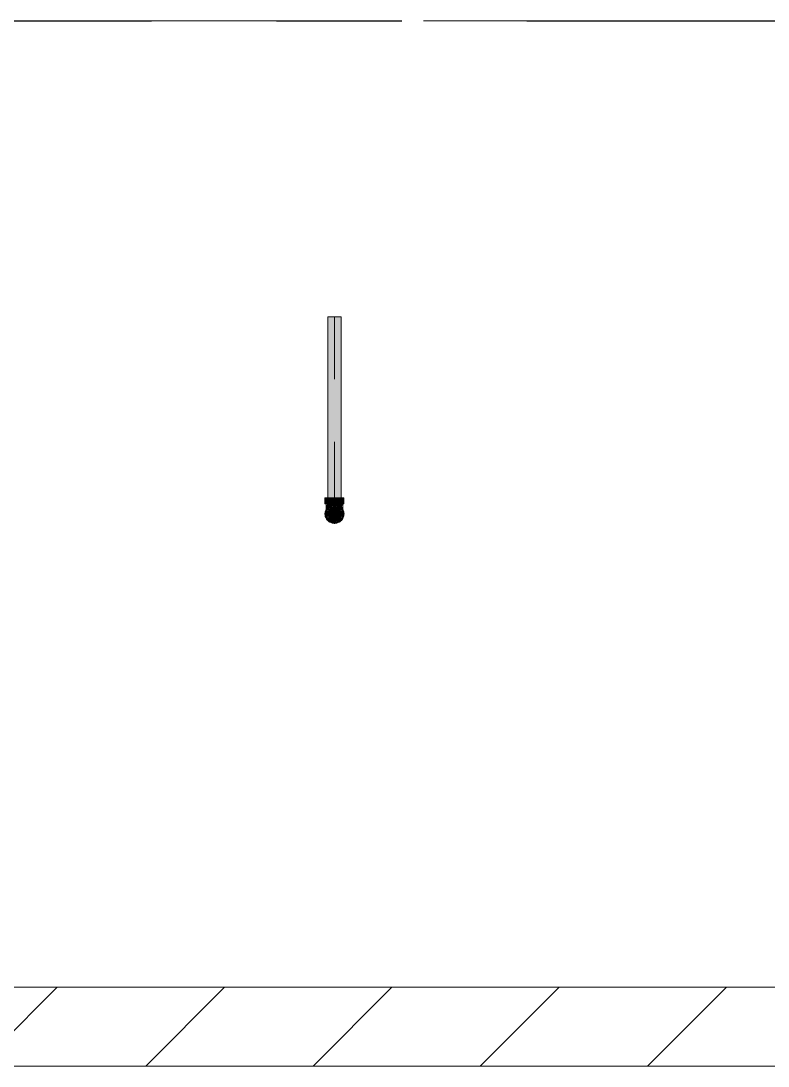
# Model space of a CAD drawing. Header units: millimetres. Extents: x -4000 to 187956, y -58990 to 162485.
# Drawn here: x 53455 to 55350, y 22800 to 25450 of the extents above; entities that cross this region are included whole.
import ezdxf

# ---------------------------------------------------------------- set-up
doc = ezdxf.new("R2010")
doc.units = ezdxf.units.MM
for name, pattern in [('Dash 1_16_', [317.5, 158.75, -158.75]), ('Grid Line', [2222.5, 1270, -317.5, 317.5, -317.5]), ('Grid Line 12_5mm', [2150, 1250, -300, 300, -300])]:
    doc.linetypes.add(name, pattern=pattern)
for name, color, linetype, lineweight in [('A-WALL', 113, 'Continuous', 13), ('A-WALL-PATT', 111, 'Continuous', 13), ('F-SPRN', 3, 'Continuous', 9), ('P-PIPE', 3, 'Continuous', 9), ('P-PIPE-CNTR', 3, 'Continuous', 9), ('S-GRID', 1, 'Continuous', 30)]:
    doc.layers.add(name, color=color, linetype=linetype, lineweight=lineweight)

# ---------------------------------------------------------------- blocks, each defined once
blk = doc.blocks.new('CMF2_NHAXUONG_A_rvt-1-0_000')
at = {"layer": 'A-WALL-PATT', "lineweight": 9}
h = blk.add_hatch(dxfattribs=at)
h.set_pattern_fill('FP_13', color=250, style=0, pattern_type=2)
h.set_pattern_definition([(45, (0, 0), (-212.132, 212.132), [])])
h.paths.add_polyline_path([(123099.8, 22800), (123099.8, 23000), (43099.8, 23000), (43099.8, 22800), (122899.8, 22800)])
at = {"layer": 'A-WALL', "color": 90, "lineweight": 15}
for p, q in [((123099.8, 23000), (43099.8, 23000)), ((43099.8, 22800), (67899.8, 22800))]:
    blk.add_line(p, q, dxfattribs=at)
at = {"layer": 'A-WALL', "color": 35, "lineweight": 15}
for p, q in [((71984.8, 23000), (43099.8, 23000)), ((43099.8, 22800), (67899.8, 22800))]:
    blk.add_line(p, q, dxfattribs=at)
at = {"layer": 'S-GRID', "linetype": 'Grid Line 12_5mm', "lineweight": 9}
blk.add_line((-824.3, 25450), (183641.1, 25450), dxfattribs=at)
blk = doc.blocks.new('Sprinkler_Up - DN20-V447-0_000')
at = {"layer": 'F-SPRN', "transparency": 33554534}
for points in [[(-13.5, 0), (-3.9, 0.7), (-1.7, 2.9), (-1.2, 3.5), (-0.6, 4), (0.6, 4), (1.2, 3.5), (1.7, 2.9), (4.6, 0), (22.2, 0), (17.5, 13.5), (6.9, 21.2), (-6.9, 21.2), (-18, 13.1), (-22.2, 0)], [(3.4, -21.2), (6.9, -21.2), (18, -13.1), (22.2, 0), (3.9, -0.7), (1.7, -2.9), (1.2, -3.5), (0.6, -4), (-0.6, -4), (-1.2, -3.5), (-1.7, -2.9), (-4.6, 0), (-22.2, 0), (-18, -13.1), (-6.9, -21.2), (0, -21.2)], [(0, -16.7), (4.3, -16.1), (11.8, -11.8), (16.1, -4.3), (16.1, 4.3), (11.8, 11.8), (8.3, 14.4), (0, 16.7), (-4.3, 16.1), (-11.8, 11.8), (-16.1, 4.3), (-16.1, -4.3), (-11.8, -11.8), (-8.3, -14.4)], [(0, -15.6), (7.8, -13.5), (13.5, -7.8), (15.1, -4), (15.1, 4), (13.5, 7.8), (7.8, 13.5), (0, 15.6), (-7.8, 13.5), (-11, 11), (-15.1, 4), (-15.1, -4), (-11, -11), (-7.8, -13.5), (-4.5, -14.4)], [(-10.9, -5.5), (-10.9, 5.4), (-14.5, 5.4), (-14.5, -5.5)], [(-7.7, -5.5), (-7.7, 5.4), (-10.9, 5.4), (-10.9, -5.5)], [(0, -5.5), (0, 5.4), (-7.7, 5.4), (-7.7, -5.5)], [(0, 0), (5.7, 0), (2.9, 4.9), (-2.9, 4.9), (-5.7, 0)], [(-2.9, -4.9), (2.9, -4.9), (5.7, 0), (-5.7, 0)], [(0, 0), (4.6, 0), (0, 4.6), (-4.6, 0)], [(0, -4.6), (4.6, 0), (-4.6, 0)], [(0, -2.6), (1.3, 0), (-1.8, 0)], [(-1.3, 0), (1.8, 0), (0, 2.6)], [(7.7, -5.5), (7.7, 5.4), (0, 5.4), (0, -5.5)], [(10.9, -5.5), (10.9, 5.4), (7.7, 5.4), (7.7, -5.5)], [(14.5, -5.5), (14.5, 5.4), (10.9, 5.4), (10.9, -5.5)]]:
    blk.add_hatch(color=1, dxfattribs=at).paths.add_polyline_path(points)
at = {"layer": 'F-SPRN', "color": 1}
for p, q in [((-11.5, 5.4), (-14.5, 5.4)), ((-14.5, 5.4), (-11.3, 5.4)), ((-14.5, 5.4), (-14.5, 3.7)), ((-14.5, 3.3), (-14.5, 0)), ((-11.5, 5.4), (-11.5, 4)), ((-10.9, 1.9), (-10.9, 3.6)), ((-10.8, 5.4), (-8, 5.4)), ((-8.1, 5.4), (-10.8, 5.4)), ((-8.1, 5.4), (-8.1, 2.8)), ((-8.1, 2.5), (-8.1, 0.7)), ((-7.7, 4.8), (-7.7, 2.7)), ((-7.7, 4.8), (-7.7, 2.7)), ((-7.7, 2.1), (-7.7, 0.5)), ((-7.7, 2.1), (-7.7, 0.5)), ((-6.7, 5.4), (-4.7, 5.4)), ((-5.8, 3.8), (-5.8, 2.2)), ((-2.1, 0), (-2.1, 0)), ((-2.1, 0), (-2.1, -0.1)), ((-0.6, 2), (-0.6, 2)), ((-0.5, 2), (-0.6, 2)), ((0, 2.1), (-0.1, 2.1)), ((0.8, 1.9), (0.7, 2)), ((0.8, 1.9), (0.8, 1.9)), ((2, 0.6), (2, 0.7)), ((2, 0.5), (2, 0.6)), ((2.1, 0.1), (2.1, 0.2)), ((2.1, 0), (2.1, 0.1)), ((2.1, 0), (2.1, 0)), ((4.7, 5.4), (6.5, 5.4)), ((7.7, 5.4), (10.8, 5.4)), ((7.7, 5.2), (7.7, 2.7)), ((7.7, 5.2), (7.7, 2.7)), ((7.7, 2.3), (7.7, 0.5)), ((7.7, 2.3), (7.7, 0.5)), ((10.8, 5.4), (8.1, 5.4)), ((8.1, 5.4), (8.1, 2.8)), ((8.1, 2.5), (8.1, 0.4)), ((10.9, 5.4), (14.5, 5.4)), ((10.9, 3.6), (10.9, 0.2)), ((14.5, 5.4), (11.5, 5.4)), ((11.5, 5.4), (11.5, 4)), ((11.5, 3), (11.5, 0.2)), ((14.5, 5.4), (14.5, -5.5)), ((-14.5, -1.3), (-14.5, -3.7)), ((-11.1, -5.5), (-14.5, -5.5)), ((-14.5, -5.5), (-11.5, -5.5)), ((-10.9, -2.6), (-10.9, -1.3)), ((-10.8, -5.5), (-8.1, -5.5)), ((-7.8, -5.5), (-10.8, -5.5)), ((-8.1, -4.2), (-8.1, -5.5)), ((-7.7, -2.7), (-7.7, -4)), ((-7.7, -2.7), (-7.7, -4)), ((-7, -5.5), (-5.8, -5.5)), ((-4.8, -5.5), (-7, -5.5)), ((-5.8, -2.3), (-5.8, -3.8)), ((0, -2.1), (0.1, -2.1)), ((7, -5.5), (4.8, -5.5)), ((5.8, -2.2), (5.8, -3.8)), ((5.8, -5.5), (7, -5.5)), ((7.7, -0.5), (7.7, -2.3)), ((7.7, -0.5), (7.7, -2.3)), ((7.7, -2.7), (7.7, -5.4)), ((7.7, -2.7), (7.7, -5.4)), ((10.8, -5.5), (7.7, -5.5)), ((8.1, -0.4), (8.1, -2.5)), ((8.1, -2.8), (8.1, -5.5)), ((8.1, -5.5), (10.8, -5.5)), ((10.9, -0.2), (10.9, -3.6)), ((14.5, -5.5), (10.9, -5.5)), ((11.5, -0.2), (11.5, -3)), ((11.5, -4), (11.5, -5.5)), ((11.5, -5.5), (14.5, -5.5))]:
    blk.add_line(p, q, dxfattribs=at)
at = {"layer": 'F-SPRN', "color": 1, "flags": 128}
for points in [[(-0.6, 2), (-0.7, 2), (-0.8, 1.9), (-0.9, 1.9), (-0.9, 1.9), (-1, 1.8), (-1.1, 1.8), (-1.2, 1.7), (-1.2, 1.7), (-1.3, 1.6), (-1.4, 1.6), (-1.4, 1.5), (-1.5, 1.5), (-1.5, 1.4), (-1.6, 1.3), (-1.6, 1.3), (-1.7, 1.2), (-1.7, 1.1), (-1.8, 1.1), (-1.8, 1), (-1.9, 0.9), (-1.9, 0.8), (-1.9, 0.8), (-2, 0.7), (-2, 0.6), (-2, 0.5), (-2, 0.5), (-2, 0.4), (-2.1, 0.3), (-2.1, 0.2), (-2.1, 0.1), (-2.1, 0)], [(-0.1, 2.1), (-0.1, 2.1), (-0.2, 2.1), (-0.3, 2.1), (-0.4, 2), (-0.5, 2)], [(0.5, 2), (0.4, 2), (0.4, 2), (0.3, 2.1), (0.2, 2.1), (0.1, 2.1), (0, 2.1)], [(0.7, 2), (0.6, 2), (0.5, 2)], [(1.1, 1.7), (1.1, 1.8), (1, 1.8), (0.9, 1.9), (0.8, 1.9)], [(1.5, 1.4), (1.4, 1.5), (1.4, 1.5), (1.3, 1.6), (1.3, 1.7), (1.2, 1.7), (1.1, 1.7)], [(1.7, 1.2), (1.7, 1.2), (1.6, 1.3), (1.6, 1.4), (1.5, 1.4)], [(1.8, 1), (1.8, 1), (1.8, 1.1), (1.7, 1.2)], [(1.9, 0.8), (1.9, 0.9), (1.8, 1)], [(2, 0.7), (1.9, 0.7), (1.9, 0.8)], [(2.1, 0.2), (2.1, 0.2), (2.1, 0.3), (2, 0.4), (2, 0.5)], [(-2.1, -0.1), (-2.1, -0.2), (-2.1, -0.2), (-2.1, -0.3)], [(-2.1, -0.3), (-2, -0.4), (-2, -0.5), (-2, -0.6), (-2, -0.7), (-1.9, -0.7), (-1.9, -0.8), (-1.9, -0.9), (-1.8, -1), (-1.8, -1), (-1.8, -1.1), (-1.7, -1.2), (-1.7, -1.2), (-1.6, -1.3), (-1.6, -1.4), (-1.5, -1.4), (-1.4, -1.5), (-1.4, -1.5), (-1.3, -1.6), (-1.3, -1.7), (-1.2, -1.7), (-1.1, -1.7), (-1.1, -1.8), (-1, -1.8), (-0.9, -1.9), (-0.8, -1.9), (-0.8, -1.9), (-0.7, -2), (-0.6, -2), (-0.5, -2), (-0.4, -2), (-0.4, -2), (-0.3, -2.1), (-0.2, -2.1), (-0.1, -2.1), (0, -2.1)], [(0.1, -2.1), (0.1, -2.1), (0.2, -2.1), (0.3, -2.1), (0.4, -2), (0.5, -2), (0.6, -2), (0.6, -2), (0.7, -2), (0.8, -1.9), (0.9, -1.9), (0.9, -1.9), (1, -1.8), (1.1, -1.8), (1.2, -1.7), (1.2, -1.7), (1.3, -1.6), (1.4, -1.6), (1.4, -1.5), (1.5, -1.5), (1.5, -1.4), (1.6, -1.3), (1.6, -1.3), (1.7, -1.2), (1.7, -1.1), (1.8, -1.1), (1.8, -1), (1.9, -0.9), (1.9, -0.8), (1.9, -0.8), (2, -0.7), (2, -0.6), (2, -0.5), (2, -0.5), (2, -0.4), (2.1, -0.3), (2.1, -0.2), (2.1, -0.1), (2.1, 0)]]:
    blk.add_lwpolyline(points, dxfattribs=at)
at = {"layer": 'F-SPRN', "color": 1}
for radius, start, end in [(22.2, 360, 180), (21.9, 165.6773, 179.2615), (21.9, 144.7698, 164.8151), (21.9, 126.6942, 143.2701), (16.7, 167.6802, 180), (16.7, 167.6802, 180), (16.7, 155.3879, 164.9693), (16.7, 155.3879, 164.9693), (15.6, 166.4265, 180), (15.6, 166.4265, 180), (15.6, 150.9409, 165), (15.6, 159.6139, 165), (16.7, 136.7213, 149.931), (16.7, 136.7213, 149.931), (15.6, 150.9409, 156.3845), (15.6, 138.4214, 150), (15.6, 138.4214, 150), (21.9, 108.2621, 125.7507), (16.7, 121.4181, 130.5751), (16.7, 121.4181, 130.5751), (15.6, 120.5262, 133.2078), (15.6, 120.5262, 133.2078), (16.7, 106.5995, 120), (16.7, 106.5995, 120), (15.6, 114.4363, 119.9813), (15.6, 114.4363, 119.9813), (21.9, 99.348, 107.901), (4.63, 155.7832, 180), (4.63, 155.7832, 180), (16.7, 96.4143, 105), (16.7, 96.4143, 105), (4.63, 109.0192, 138.2703), (4.63, 109.0192, 138.2703), (21.9, 90.145, 98.8503), (15.6, 95.5762, 100.6843), (15.6, 95.5762, 100.6843), (2.56, 109.0192, 168.8278), (2.56, 109.0192, 168.8278), (2.04, 109.0192, 180), (16.7, 83.0684, 90), (16.7, 83.0684, 90), (4.63, 17.9592, 90), (4.63, 17.9592, 90), (3.81, 57.0577, 90), (2.56, 14.5599, 90), (2.56, 14.5599, 90), (2.04, 10.4703, 90), (21.9, 72.5583, 89.4624), (15.6, 75.573, 80.5892), (15.6, 75.573, 80.5892), (3.81, 16.1605, 43.8358), (15.6, 67.5614, 74.5481), (15.6, 67.5614, 74.5481), (16.7, 60, 75), (16.7, 60, 75), (15.6, 60.0187, 65.5637), (15.6, 60.0187, 65.5637), (21.9, 54.2493, 71.7379), (15.6, 46.7922, 60), (15.6, 46.7922, 60), (16.7, 49.4249, 58.5819), (16.7, 49.4249, 58.5819), (15.6, 30, 41.5786), (15.6, 30, 41.5786), (16.7, 30, 43.2787), (16.7, 30, 43.2787), (21.9, 36.8359, 53.3058), (15.6, 23.6155, 29.5646), (15.6, 15, 29.5646), (15.6, 15, 20.3861), (16.7, 15, 24.6121), (16.7, 15, 24.6121), (15.6, 360, 13.6618), (15.6, 0, 13.6618), (16.7, 360, 12.3198), (16.7, 0, 12.3198), (21.9, 36, 36.8359), (21.9, 15.1849, 35.2302), (21.9, 0.7385, 14.3227), (22.2, 180, 360), (21.9, 180.7385, 194.3227), (21.9, 195.1849, 215.2302), (21.9, 216.7299, 233.3058), (16.7, 180, 192.3198), (16.7, 180, 192.3198), (16.7, 195.0307, 204.6121), (16.7, 195.0307, 204.6121), (15.6, 181.9082, 193.6618), (15.6, 181.9082, 193.6618), (15.6, 197.3339, 209.5646), (15.6, 197.3339, 209.5646), (16.7, 210.069, 223.2787), (16.7, 210.069, 223.2787), (15.6, 212.5472, 221.5786), (15.6, 212.5472, 221.5786), (21.9, 234.2493, 251.7379), (16.7, 229.4249, 238.5819), (16.7, 229.4249, 238.5819), (15.6, 233.795, 240), (15.6, 233.795, 240), (16.7, 239.819, 240), (16.7, 239.819, 240), (16.7, 240, 255), (16.7, 240, 255), (15.6, 240.0187, 245.5637), (15.6, 240.0187, 245.5637), (21.9, 252.5583, 269.4624), (15.6, 248.5741, 254.5481), (15.6, 248.5741, 254.5481), (4.63, 197.9592, 0), (4.63, 197.9592, 270), (15.6, 255, 267.64), (15.6, 255, 267.64), (3.81, 196.1605, 360), (2.56, 191.1677, 0), (2.56, 191.1677, 360), (2.04, 190.4703, 0), (16.7, 263.0684, 270), (16.7, 263.0684, 270), (4.63, 270, 360), (21.9, 270.145, 278.8503), (15.6, 275.5762, 280.6843), (15.6, 275.5762, 280.6843), (16.7, 276.4143, 285), (16.7, 276.4143, 285), (21.9, 279.348, 287.901), (16.7, 286.5995, 300), (16.7, 286.5995, 300), (15.6, 294.4363, 299.9813), (15.6, 294.4363, 299.9813), (21.9, 288.2621, 305.7507), (15.6, 300, 313.2078), (15.6, 300, 313.2078), (16.7, 300, 300.181), (16.7, 300, 300.181), (16.7, 301.4181, 310.5751), (16.7, 301.4181, 310.5751), (15.6, 318.4214, 330), (15.6, 318.4214, 330), (16.7, 316.7213, 330), (16.7, 316.7213, 330), (21.9, 306.6942, 323.1641), (15.6, 330.4354, 345), (15.6, 330.4354, 336.3845), (15.6, 339.6139, 345), (15.6, 346.3382, 360), (15.6, 346.3382, 360), (16.7, 335.3879, 345), (16.7, 335.3879, 345), (16.7, 347.6802, 360), (16.7, 347.6802, 360), (21.9, 323.1641, 324), (21.9, 324.7698, 344.8151), (21.9, 345.6773, 359.2615)]:
    blk.add_arc((0, 0), radius, start, end, dxfattribs=at)
blk = doc.blocks.new('Steel_Transition_Threaded_HoaPhat - Standard-V448-0_000')
at = {"layer": 'P-PIPE', "lineweight": 13, "transparency": 33554534}
h = blk.add_hatch(color=1, dxfattribs=at)
h.paths.add_polyline_path([(54250, 24177.6), (54255.8, 24178.4), (54261.3, 24180.6), (54267.5, 24186.2), (54269.5, 24188.8), (54271.7, 24194.3), (54272.5, 24200.1), (54271.7, 24205.9), (54267.5, 24214), (54265.9, 24216), (54261.3, 24219.6), (54255.8, 24221.8), (54250, 24222.6), (54244.2, 24221.8), (54238.8, 24219.6), (54234.1, 24216), (54230.5, 24211.3), (54228.3, 24205.9), (54227.5, 24200.1), (54228.3, 24194.3), (54232.9, 24185.7), (54234.1, 24184.2), (54238.8, 24180.6), (54244.2, 24178.4)])
h.paths.add_polyline_path([(54250, 24180), (54244.8, 24180.7), (54240, 24182.7), (54235.8, 24185.9), (54232.6, 24190), (54230.6, 24194.9), (54229.9, 24200.1), (54230.6, 24205.3), (54232.6, 24210.1), (54235.8, 24214.3), (54240, 24217.5), (54244.8, 24219.5), (54250, 24220.2), (54255.2, 24219.5), (54260.1, 24217.5), (54264.2, 24214.3), (54267.5, 24210), (54269.4, 24205.3), (54270.1, 24200.1), (54269.4, 24194.9), (54267.4, 24190), (54264, 24185.7), (54260.1, 24182.7), (54255.2, 24180.7)])
for points in [[(54267.5, 24200.1), (54270.1, 24200.1), (54269.4, 24205.3), (54267.4, 24210.1), (54264.2, 24214.3), (54260.1, 24217.5), (54255.2, 24219.5), (54250, 24220.2), (54244.8, 24219.5), (54240, 24217.5), (54235.8, 24214.3), (54232.6, 24210.1), (54230.6, 24205.3), (54229.9, 24200.1), (54233.6, 24200.1), (54235.8, 24208.3), (54241.8, 24214.3), (54250, 24216.5), (54258.2, 24214.3), (54264.2, 24208.3), (54266.4, 24200.1)], [(54250, 24180), (54255.2, 24180.7), (54260.1, 24182.7), (54264.2, 24185.9), (54267.5, 24190.2), (54269.4, 24194.9), (54270.1, 24200.1), (54266.4, 24200.1), (54264.2, 24191.9), (54258.2, 24185.9), (54250, 24183.7), (54241.8, 24185.9), (54235.8, 24191.9), (54233.6, 24200.1), (54229.9, 24200.1), (54230.6, 24194.9), (54232.6, 24190), (54236, 24185.7), (54240, 24182.7), (54244.8, 24180.7)], [(54250, 24181.6), (54254.8, 24182.2), (54261.4, 24185.7), (54263.1, 24187), (54267.5, 24194.3), (54267.9, 24195.3), (54268.5, 24200.1), (54267.5, 24205.9), (54266, 24209.3), (54263.1, 24213.2), (54259.3, 24216.1), (54254.8, 24218), (54250, 24218.6), (54245.2, 24218), (54240.8, 24216.1), (54236.9, 24213.2), (54234, 24209.3), (54232.1, 24204.9), (54231.5, 24200.1), (54232.1, 24195.3), (54234, 24190.8), (54238.6, 24185.7), (54240.8, 24184.1), (54245.2, 24182.2)]]:
    blk.add_hatch(color=1, dxfattribs=at).paths.add_polyline_path(points)
at = {"layer": 'P-PIPE', "color": 20, "lineweight": 13}
for radius, start, end in [(22.5, 0, 180), (22.5, 105, 120), (22.5, 90, 105), (22.5, 75, 90), (22.5, 60, 75), (22.5, 165, 180), (22.5, 180, 195), (22.5, 180, 0), (22.5, 150, 165), (20.1, 166.0499, 180), (20.1, 180, 193.9501), (22.5, 135, 150), (20.1, 150, 162.7449), (18.5, 166.5939, 180), (18.5, 166.5939, 180), (18.5, 180, 193.4061), (18.5, 180, 193.4061), (18.5, 157.6232, 165), (18.5, 157.6232, 165), (18.5, 195, 202.3768), (18.5, 195, 202.3768), (20.1, 135, 148.1553), (16.4, 180.8106, 191.4533), (16.4, 168.5467, 175.1607), (18.5, 136.4297, 150), (18.5, 136.4297, 150), (22.5, 120, 135), (16.4, 158.0319, 163.506), (20.1, 128.8856, 135), (16.4, 141.9681, 150), (18.5, 123.4976, 133.2041), (18.5, 123.4976, 133.2041), (20.1, 120, 125.0043), (20.1, 109.6859, 120), (16.4, 121.0738, 126.4537), (18.5, 106.819, 120), (18.5, 106.819, 120), (16.4, 113.4045, 120), (16.4, 107.4657, 111.9681), (20.1, 100.9975, 105), (18.5, 91.4353, 103.2046), (18.5, 91.4353, 103.2046), (16.4, 96.2132, 104.6042), (20.1, 90.5246, 98.5089), (18.5, 78.0986, 90), (18.5, 78.0986, 90), (20.1, 75.0607, 87.9279), (16.4, 66.9681, 75), (18.5, 60, 75), (18.5, 60, 75), (20.1, 60, 75), (20.1, 54.9957, 60), (18.5, 46.7959, 56.5024), (18.5, 46.7959, 56.5024), (22.5, 45, 60), (20.1, 45, 51.1144), (16.4, 30, 38.0319), (18.5, 30, 43.5703), (18.5, 30, 43.5703), (20.1, 31.8447, 45), (16.4, 338.0319, 342.8691), (22.5, 30, 45), (16.4, 0, 8.0319), (16.4, 351.9681, 0), (18.5, 18.2803, 22.3768), (18.5, 15, 22.3768), (18.5, 337.6232, 345), (20.1, 29.5641, 30), (20.1, 17.2551, 29.5641), (18.5, 15, 18.2803), (18.5, 341.7197, 345), (18.5, 0, 13.4061), (18.5, 0, 13.4061), (18.5, 346.5939, 0), (18.5, 346.5939, 0), (22.5, 15, 30), (20.1, 0, 13.9501), (20.1, 346.0499, 0), (22.5, 0, 15), (22.5, 345, 0), (22.5, 195, 210), (22.5, 210, 225), (20.1, 197.2551, 210), (20.1, 211.8447, 225), (18.5, 210, 223.5703), (18.5, 210, 223.5703), (22.5, 225, 240), (20.1, 225, 231.1144), (16.4, 210.6635, 218.0319), (18.5, 226.7959, 236.5024), (18.5, 226.7959, 236.5024), (20.1, 234.9957, 240), (22.5, 240, 255), (16.4, 230.4733, 236.6389), (20.1, 240, 255), (18.5, 240, 255), (18.5, 240, 255), (16.4, 240, 241.8382), (16.4, 241.8382, 246.5955), (16.4, 246.9681, 255), (22.5, 255, 270), (20.1, 255.0607, 267.9279), (18.5, 258.0986, 270), (18.5, 258.0986, 270), (16.4, 264.1652, 268.506), (22.5, 270, 285), (20.1, 270.5246, 278.5089), (18.5, 271.4353, 283.2046), (18.5, 271.4353, 283.2046), (16.4, 276.4537, 283.9063), (20.1, 280.9975, 285), (16.4, 287.4657, 291.9681), (18.5, 286.819, 300), (18.5, 286.819, 300), (22.5, 285, 300), (16.4, 293.4045, 300), (20.1, 289.6859, 300), (20.1, 300, 305.0043), (18.5, 303.4976, 313.2041), (18.5, 303.4976, 313.2041), (22.5, 300, 315), (20.1, 308.8856, 315), (18.5, 316.4297, 330), (18.5, 316.4297, 330), (20.1, 315, 328.1553), (22.5, 315, 330), (18.5, 337.6232, 341.7197), (20.1, 330, 330.4359), (20.1, 330.4359, 342.7449), (22.5, 330, 345)]:
    blk.add_arc((54250, 24200.1), radius, start, end, dxfattribs=at)
blk = doc.blocks.new('Steel_Elbow_Threaded_HoaPhat - Standard-V449-0_000')
at = {"layer": 'P-PIPE', "lineweight": 13, "transparency": 33554534}
for points in [[(54233, 24225.5), (54250, 24225.5), (54250, 24240.6), (54225.9, 24240.6), (54226.7, 24225.5), (54229.1, 24225.5)], [(54250, 24176), (54256.2, 24176.8), (54262.1, 24179.2), (54267.5, 24183.6), (54270.9, 24188), (54273.3, 24193.8), (54274.1, 24200.1), (54273.3, 24206.3), (54270.9, 24212.1), (54267.1, 24217.1), (54262.1, 24221), (54256.2, 24223.4), (54250, 24224.2), (54243.8, 24223.4), (54237.9, 24221), (54233, 24217.1), (54229.1, 24212.1), (54226.7, 24206.3), (54225.9, 24200.1), (54226.7, 24193.8), (54230.9, 24185.7), (54233, 24183), (54237.9, 24179.2), (54243.8, 24176.8)], [(54250, 24225.5), (54274.1, 24225.5), (54273.3, 24240.6), (54250, 24240.6)]]:
    blk.add_hatch(color=1, dxfattribs=at).paths.add_polyline_path(points)
h = blk.add_hatch(color=1, dxfattribs=at)
h.paths.add_polyline_path([(54242.8, 24220), (54240.3, 24220), (54244.1, 24221.9)])
h.paths.add_polyline_path([(54229.8, 24210.2), (54231.2, 24210.7), (54237.2, 24217.6), (54242.8, 24220), (54250, 24221.2), (54250, 24225.5), (54231.7, 24225.5), (54230.3, 24221.7), (54230.1, 24214.3)])
h = blk.add_hatch(color=1, dxfattribs=at)
h.paths.add_polyline_path([(54266.9, 24215.3), (54269.5, 24210.7), (54267.5, 24215.1)])
h.paths.add_polyline_path([(54270.9, 24208.6), (54270.6, 24217.2), (54269.5, 24216.8), (54269.4, 24220.9), (54270.7, 24221.2), (54269.6, 24225.5), (54250, 24225.5), (54250, 24221.2), (54257.2, 24220), (54255.9, 24221.9), (54263.4, 24217.2), (54267.4, 24213.1), (54267.5, 24216.4), (54268.6, 24214.6)])
at = {"layer": 'P-PIPE', "color": 20, "lineweight": 13}
for p, q in [((54225.9, 24240.6), (54225.9, 24225.5)), ((54226.7, 24240.6), (54225.9, 24240.6)), ((54250, 24240.6), (54225.9, 24240.6)), ((54225.9, 24225.5), (54226.7, 24225.5)), ((54225.9, 24225.5), (54250, 24225.5)), ((54229.1, 24240.6), (54226.7, 24240.6)), ((54226.7, 24225.5), (54229.1, 24225.5)), ((54229.2, 24225.5), (54228.9, 24225.5)), ((54229.2, 24225.5), (54228.9, 24225.5)), ((54233, 24240.6), (54229.1, 24240.6)), ((54229.1, 24225.5), (54231.5, 24225.5)), ((54231.7, 24225.5), (54229.2, 24225.5)), ((54231.7, 24225.5), (54229.2, 24225.5)), ((54231.5, 24225.5), (54233, 24225.5)), ((54232.8, 24225.5), (54231.7, 24225.5)), ((54236.4, 24225.5), (54231.7, 24225.5)), ((54237.9, 24240.6), (54233.8, 24240.6)), ((54236.4, 24225.5), (54233.8, 24225.5)), ((54234, 24225.5), (54242.7, 24225.5)), ((54242.8, 24225.5), (54236.4, 24225.5)), ((54242.8, 24225.5), (54236.4, 24225.5)), ((54250, 24240.6), (54238.2, 24240.6)), ((54250, 24225.5), (54243.7, 24225.5)), ((54250, 24225.5), (54243.7, 24225.5)), ((54243.8, 24225.5), (54250, 24225.5)), ((54261.8, 24240.6), (54250, 24240.6)), ((54274.1, 24240.6), (54250, 24240.6)), ((54250, 24225.5), (54256.2, 24225.5)), ((54250, 24225.5), (54274.1, 24225.5)), ((54256.3, 24225.5), (54250, 24225.5)), ((54256.3, 24225.5), (54250, 24225.5)), ((54263.6, 24225.5), (54257.2, 24225.5)), ((54263.6, 24225.5), (54257.2, 24225.5)), ((54257.3, 24225.5), (54266, 24225.5)), ((54266.2, 24240.6), (54262.1, 24240.6)), ((54266.2, 24225.5), (54263.6, 24225.5)), ((54267.3, 24225.5), (54263.6, 24225.5)), ((54270.9, 24240.6), (54267.1, 24240.6)), ((54267.1, 24225.5), (54267.5, 24225.5)), ((54269.9, 24225.5), (54267.6, 24225.5)), ((54268.3, 24225.5), (54267.6, 24225.5)), ((54270.8, 24225.5), (54268.3, 24225.5)), ((54268.5, 24225.5), (54269.7, 24225.5)), ((54269.7, 24225.5), (54270.9, 24225.5)), ((54270.8, 24225.5), (54269.9, 24225.5)), ((54271.2, 24225.5), (54270.8, 24225.5)), ((54271.2, 24225.5), (54270.8, 24225.5)), ((54273.3, 24240.6), (54270.9, 24240.6)), ((54270.9, 24225.5), (54273.3, 24225.5)), ((54274.1, 24240.6), (54273.3, 24240.6)), ((54273.3, 24225.5), (54274.1, 24225.5)), ((54274.1, 24225.5), (54274.1, 24240.6)), ((54228.9, 24210.9), (54228.9, 24211.8)), ((54228.9, 24210.1), (54228.9, 24210.9)), ((54228.9, 24209.3), (54228.9, 24210.1)), ((54228.9, 24208.5), (54228.9, 24209.3)), ((54228.9, 24207.8), (54228.9, 24208.5)), ((54228.9, 24207.1), (54228.9, 24207.8)), ((54228.9, 24206.4), (54228.9, 24207.1)), ((54228.9, 24205.7), (54228.9, 24206.4)), ((54228.9, 24205.1), (54228.9, 24205.7)), ((54228.9, 24204.5), (54228.9, 24205.1)), ((54228.9, 24204), (54228.9, 24204.5)), ((54228.9, 24200.1), (54228.9, 24200.1)), ((54228.9, 24199.9), (54228.9, 24200.1)), ((54228.9, 24199), (54228.9, 24199.9)), ((54229.2, 24196.5), (54229, 24197.3)), ((54229.7, 24194), (54229.5, 24194.8)), ((54270.5, 24195.1), (54270.3, 24194.2)), ((54271, 24197.6), (54270.9, 24196.7)), ((54271.2, 24212), (54271.2, 24211.2)), ((54271.2, 24211.2), (54271.2, 24210.3)), ((54271.2, 24210.3), (54271.2, 24209.5)), ((54271.2, 24209.5), (54271.2, 24208.7)), ((54271.2, 24208.7), (54271.2, 24208)), ((54271.2, 24208), (54271.2, 24207.3)), ((54271.2, 24207.3), (54271.2, 24206.6)), ((54271.2, 24205.3), (54271.2, 24204.7)), ((54271.2, 24204.7), (54271.2, 24204.1)), ((54271.2, 24200.1), (54271.2, 24200.1)), ((54231, 24190.9), (54230.6, 24191.6)), ((54231.3, 24190.1), (54231, 24190.9)), ((54231.8, 24189.4), (54231.3, 24190.1)), ((54232.2, 24188.7), (54231.8, 24189.4)), ((54232.7, 24188), (54232.2, 24188.7)), ((54237.4, 24183.1), (54236.7, 24183.6)), ((54247.5, 24179.1), (54246.6, 24179.2)), ((54250.2, 24178.9), (54250, 24178.9)), ((54257.7, 24180.4), (54256.9, 24180.1)), ((54258.4, 24180.7), (54257.7, 24180.4)), ((54260.7, 24181.8), (54260, 24181.4)), ((54262.8, 24183.3), (54262.1, 24182.8)), ((54263.5, 24183.8), (54262.8, 24183.3)), ((54265.3, 24185.5), (54264.7, 24184.9)), ((54267, 24187.5), (54266.4, 24186.8)), ((54267.5, 24188.1), (54267, 24187.5)), ((54267.9, 24188.9), (54267.5, 24188.2)), ((54267.5, 24188.2), (54267.5, 24188.1))]:
    blk.add_line(p, q, dxfattribs=at)
at = {"layer": 'P-PIPE', "color": 20, "lineweight": 13, "flags": 128}
for points in [[(54228.9, 24211.8), (54228.9, 24212.6), (54228.9, 24213.5), (54228.9, 24214.4), (54228.9, 24215.4), (54228.9, 24216.3), (54228.9, 24217.3), (54228.9, 24218.2), (54228.9, 24219.2), (54228.9, 24220.2), (54228.9, 24221.2), (54228.9, 24222.2), (54228.9, 24223.2), (54228.9, 24224.2), (54228.9, 24225.2), (54228.9, 24225.5)], [(54271.2, 24225.5), (54271.2, 24224.5), (54271.2, 24223.5), (54271.2, 24222.5), (54271.2, 24221.5), (54271.2, 24220.5), (54271.2, 24219.5), (54271.2, 24218.5), (54271.2, 24217.5), (54271.2, 24216.6), (54271.2, 24215.6), (54271.2, 24214.7), (54271.2, 24213.8), (54271.2, 24212.9), (54271.2, 24212)], [(54228.9, 24203), (54228.9, 24203.4), (54228.9, 24204)], [(54228.9, 24202.1), (54228.9, 24202.5), (54228.9, 24203)], [(54228.9, 24201.1), (54228.9, 24201.4), (54228.9, 24201.7), (54228.9, 24202.1)], [(54228.9, 24200.6), (54228.9, 24200.8), (54228.9, 24201.1)], [(54228.9, 24200.1), (54228.9, 24200.2), (54228.9, 24200.3), (54228.9, 24200.4), (54228.9, 24200.6)], [(54229, 24197.3), (54228.9, 24198.2), (54228.9, 24199)], [(54229.5, 24194.8), (54229.3, 24195.7), (54229.2, 24196.5)], [(54270.9, 24196.7), (54270.7, 24195.9), (54270.5, 24195.1)], [(54271.2, 24200.1), (54271.1, 24199.2), (54271.1, 24198.4), (54271, 24197.6)], [(54271.2, 24206.6), (54271.2, 24205.9), (54271.2, 24205.3)], [(54271.2, 24204.1), (54271.2, 24203.6), (54271.2, 24203.1), (54271.2, 24202.6)], [(54271.2, 24202.6), (54271.2, 24202.2), (54271.2, 24201.8)], [(54271.2, 24201.8), (54271.2, 24201.5), (54271.2, 24201.2), (54271.2, 24200.9)], [(54271.2, 24200.9), (54271.2, 24200.7), (54271.2, 24200.5)], [(54271.2, 24200.5), (54271.2, 24200.3), (54271.2, 24200.2), (54271.2, 24200.1)], [(54230.6, 24191.6), (54230.3, 24192.4), (54230, 24193.2), (54229.7, 24194)], [(54233.7, 24186.6), (54233.2, 24187.3), (54232.7, 24188)], [(54234.5, 24185.7), (54234.3, 24186), (54233.7, 24186.6)], [(54235.4, 24184.8), (54234.8, 24185.4), (54234.5, 24185.7)], [(54236.7, 24183.6), (54236.1, 24184.2), (54235.4, 24184.8)], [(54238.8, 24182.2), (54238.1, 24182.6), (54237.4, 24183.1)], [(54240.2, 24181.3), (54239.5, 24181.7), (54238.8, 24182.2)], [(54243.3, 24180), (54242.6, 24180.3), (54241.8, 24180.6), (54241, 24181), (54240.2, 24181.3)], [(54245, 24179.5), (54244.2, 24179.8), (54243.3, 24180)], [(54246.6, 24179.2), (54245.8, 24179.4), (54245, 24179.5)], [(54250, 24178.9), (54249.2, 24179), (54248.3, 24179), (54247.5, 24179.1)], [(54251.9, 24179), (54251.1, 24179), (54250.2, 24178.9)], [(54253.6, 24179.2), (54252.8, 24179.1), (54251.9, 24179)], [(54255.3, 24179.6), (54254.4, 24179.4), (54253.6, 24179.2)], [(54256.9, 24180.1), (54256.1, 24179.8), (54255.3, 24179.6)], [(54260, 24181.4), (54259.2, 24181.1), (54258.4, 24180.7)], [(54262.1, 24182.8), (54261.4, 24182.3), (54260.7, 24181.8)], [(54264.7, 24184.9), (54264.1, 24184.3), (54263.5, 24183.8)], [(54266.4, 24186.8), (54265.9, 24186.1), (54265.3, 24185.5)], [(54268.8, 24190.3), (54268.4, 24189.6), (54267.9, 24188.9)], [(54270.3, 24194.2), (54270.1, 24193.4), (54269.8, 24192.6), (54269.5, 24191.9), (54269.1, 24191.1), (54268.8, 24190.3)]]:
    blk.add_lwpolyline(points, dxfattribs=at)
at = {"layer": 'P-PIPE', "color": 20, "lineweight": 13}
for radius, start, end in [(24.1, 90, 270), (24.1, 120, 135), (24.1, 105, 120), (24.1, 90, 105), (21.1, 90, 95.2662), (24.1, 75, 90), (24.1, 270, 90), (21.1, 75.0343, 90), (24.1, 60, 75), (24.1, 45, 60), (24.1, 165, 180), (24.1, 180, 195), (24.1, 150, 165), (21.1, 172.7204, 178.0438), (21.1, 181.9711, 187.7672), (24.1, 135, 150), (21.1, 165.7465, 170), (21.1, 190, 194.2657), (21.1, 156.3578, 164.9665), (21.1, 195.0455, 204.7351), (21.1, 150.0076, 154.6322), (21.1, 141.5854, 146.2592), (21.1, 130, 141.0488), (21.1, 112.3295, 125.8024), (21.1, 99.9464, 104.9657), (21.1, 60.7988, 67.0623), (21.1, 54.1976, 59.9895), (21.1, 38.4146, 50), (24.1, 30, 45), (21.1, 30, 33.5951), (21.1, 25.3678, 29.9924), (21.1, 334.6252, 344.9545), (21.1, 15.0335, 23.6422), (21.1, 345.7343, 350), (24.1, 15, 30), (21.1, 1.9562, 7.2796), (21.1, 352.2328, 358.0289), (24.1, 0, 15), (24.1, 345, 0), (24.1, 195, 210), (24.1, 210, 225), (21.1, 205.3748, 209.9974), (21.1, 213.7495, 218.4271), (24.1, 225, 240), (21.1, 218.9611, 223.6139), (21.1, 224.9684, 230), (21.1, 234.2198, 247.6765), (24.1, 240, 255), (24.1, 255, 270), (21.1, 255.037, 270), (24.1, 270, 285), (21.1, 271.1041, 278.9613), (21.1, 279.9303, 284.963), (24.1, 285, 300), (21.1, 292.9314, 303.6981), (24.1, 300, 315), (21.1, 310, 315.0316), (21.1, 316.3861, 321.5729), (24.1, 315, 316.627), (24.1, 316.627, 330), (21.1, 326.3962, 330), (21.1, 330.0026, 334.1966), (24.1, 330, 345)]:
    blk.add_arc((54250, 24200.1), radius, start, end, dxfattribs=at)

msp = doc.modelspace()

# ---------------------------------------------------------------- block references
at = {"lineweight": 5}
msp.add_blockref('CMF2_NHAXUONG_A_rvt-1-0_000', (0, 0), dxfattribs=at)

# ---------------------------------------------------------------- next in the draw order: hatches: boundary and pattern name
at = {"layer": 'P-PIPE', "transparency": 33554534}
for points in [[(54250, 24240.6), (54250, 24700.1), (54233.3, 24700.1), (54233.9, 24240.6), (54245.7, 24240.6)], [(54250, 24240.6), (54266.7, 24240.6), (54266.1, 24700.1), (54250, 24700.1), (54250, 24258.7)], [(54241.7, 24185.6), (54242.8, 24187.6), (54241.7, 24191.7), (54242.8, 24195.9), (54245.8, 24199), (54257.2, 24204.3), (54258.4, 24208.4), (54257.2, 24212.6), (54255.9, 24214.3), (54250, 24216.8), (54241.7, 24214.6), (54235.5, 24208.4), (54233.3, 24200.1), (54235.5, 24191.7), (54241.6, 24185.7)], [(54250, 24183.4), (54258.4, 24185.7), (54261.8, 24188.3), (54266.1, 24195.8), (54266.1, 24204.4), (54261.8, 24211.9), (54258.4, 24214.6), (54250, 24216.8), (54245.7, 24216.2), (54238.2, 24211.9), (54233.9, 24204.4), (54233.9, 24195.8), (54238.2, 24188.3), (54241.7, 24185.6)]]:
    msp.add_hatch(color=1, dxfattribs=at).paths.add_polyline_path(points)

# ---------------------------------------------------------------- next in the draw order: linework, layer by layer
at = {"layer": 'P-PIPE', "color": 20, "lineweight": 13}
for p, q in [((54233.3, 24700.1), (54233.3, 24240.6)), ((54266.7, 24700.1), (54233.3, 24700.1)), ((54266.7, 24240.6), (54266.7, 24700.1)), ((54233.3, 24240.6), (54237.9, 24240.6)), ((54238.2, 24240.6), (54261.8, 24240.6)), ((54262.1, 24240.6), (54266.7, 24240.6))]:
    msp.add_line(p, q, dxfattribs=at)
at = {"layer": 'P-PIPE', "color": 1}
for centre, radius, start, end in [((54250, 24200.1), 16.7, 170.1108, 177.203), ((54250, 24200.1), 16.7, 182.797, 189.8892), ((54250, 24200.1), 16.7, 190.2154, 195.2487), ((54250, 24200.1), 16.7, 157.579, 164.2722), ((54250, 24200.1), 16.7, 140.6908, 147.6969), ((54250, 24191.7), 8.35, 131.0366, 150), ((54250, 24191.7), 8.35, 115.6806, 125.5287), ((54250, 24191.7), 8.35, 100.6842, 114.0387), ((54250, 24191.7), 8.35, 90, 100.6842), ((54250, 24208.4), 8.35, 270, 280.6842), ((54250, 24208.4), 8.35, 69.0027, 79.2369), ((54250, 24208.4), 8.35, 46.6998, 60.5692), ((54250, 24208.4), 8.35, 316.3183, 330), ((54250, 24208.4), 8.35, 20.1285, 29.0413), ((54250, 24208.4), 8.35, 8.0385, 17.9918), ((54250, 24200.1), 16.7, 46.0317, 51.8726), ((54250, 24200.1), 16.7, 32.3031, 45.2846), ((54250, 24200.1), 16.7, 25.0364, 31.0974), ((54250, 24200.1), 16.7, 16.9375, 22.421), ((54250, 24200.1), 16.7, 4.3093, 9.8892), ((54250, 24200.1), 16.7, 350.1108, 355.6907), ((54250, 24200.1), 16.7, 231.8726, 237.203), ((54250, 24200.1), 16.7, 239.7533, 240), ((54250, 24191.7), 8.35, 172.0327, 181.5407), ((54250, 24191.7), 8.35, 199.9004, 209.0413), ((54250, 24200.1), 16.7, 246.8976, 251.0986), ((54250, 24191.7), 8.35, 226.6998, 236.9915), ((54250, 24200.1), 16.7, 254.7154, 259.6727), ((54250, 24191.7), 8.35, 249.0027, 259.2369), ((54250, 24200.1), 16.7, 266.0042, 273.5288), ((54250, 24200.1), 16.7, 284.6882, 289.3082), ((54250, 24200.1), 16.7, 300, 300.2467), ((54250, 24200.1), 16.7, 308.1274, 313.9683), ((54250, 24200.1), 16.7, 314.7154, 320.6908), ((54250, 24200.1), 16.7, 328.9026, 336.686)]:
    msp.add_arc(centre, radius, start, end, dxfattribs=at)
at = {"layer": 'P-PIPE-CNTR', "color": 1, "linetype": 'Dash 1_16_'}
for p, q in [((54250, 24700.1), (54250, 24240.6)), ((54250, 24700.1), (54250, 24240.6)), ((54250, 24222.6), (54250, 24225.1)), ((54250, 24221.2), (54250, 24222.6)), ((54225, 24200.1), (54227.5, 24200.1)), ((54227.8, 24200.1), (54231.5, 24200.1)), ((54236.5, 24200.1), (54242.3, 24200.1)), ((54245.4, 24200.1), (54247.6, 24200.1)), ((54248.7, 24200.1), (54250, 24200.1)), ((54250, 24218.6), (54250, 24220.2)), ((54250, 24216.8), (54250, 24218.6)), ((54250, 24213.6), (54250, 24215.2)), ((54250, 24209.8), (54250, 24212.6)), ((54250, 24205.5), (54250, 24209.1)), ((54250, 24202.6), (54250, 24204.3)), ((54250, 24200.1), (54250, 24202.1)), ((54250, 24198), (54250, 24200.1)), ((54250, 24200.1), (54251.3, 24200.1)), ((54250, 24195.9), (54250, 24197.5)), ((54250, 24191.1), (54250, 24194.6)), ((54251.8, 24200.1), (54254.6, 24200.1)), ((54255.7, 24200.1), (54263.5, 24200.1)), ((54268.5, 24200.1), (54272.2, 24200.1)), ((54272.5, 24200.1), (54275, 24200.1)), ((54250, 24188.1), (54250, 24190.4)), ((54250, 24181.6), (54250, 24183.4)), ((54250, 24180), (54250, 24181.6)), ((54250, 24177.6), (54250, 24178.9)), ((54250, 24175.1), (54250, 24177.6))]:
    msp.add_line(p, q, dxfattribs=at)
at = {"layer": 'P-PIPE-CNTR', "color": 20, "lineweight": 13}
for p, q in [((54250, 24240.6), (54250, 24225.5)), ((54250, 24225.5), (54250, 24224.1)), ((54250, 24224.1), (54250, 24222.3)), ((54250, 24222.2), (54250, 24220.8)), ((54250, 24219.7), (54250, 24217.9)), ((54250, 24217.9), (54250, 24216.1)), ((54250, 24214.4), (54250, 24212.9)), ((54250, 24211.9), (54250, 24209.4)), ((54250, 24208.8), (54250, 24207.5)), ((54250, 24207.5), (54250, 24204.1)), ((54250, 24202.5), (54250, 24201)), ((54250, 24200.7), (54250, 24200.1))]:
    msp.add_line(p, q, dxfattribs=at)
at = {"layer": 'S-GRID', "linetype": 'Grid Line'}
msp.add_line((-824.3, 25450), (183641.1, 25450), dxfattribs=at)

# ---------------------------------------------------------------- next in the draw order: block references
at = {"layer": 'F-SPRN', "color": 1}
msp.add_blockref('Sprinkler_Up - DN20-V447-0_000', (54250, 24200.1), dxfattribs=at)
at = {"layer": 'P-PIPE', "color": 20, "lineweight": 13}
for name in ['Steel_Elbow_Threaded_HoaPhat - Standard-V449-0_000', 'Steel_Transition_Threaded_HoaPhat - Standard-V448-0_000']:
    msp.add_blockref(name, (0, 0), dxfattribs=at)

doc.saveas('drawing.dxf')
